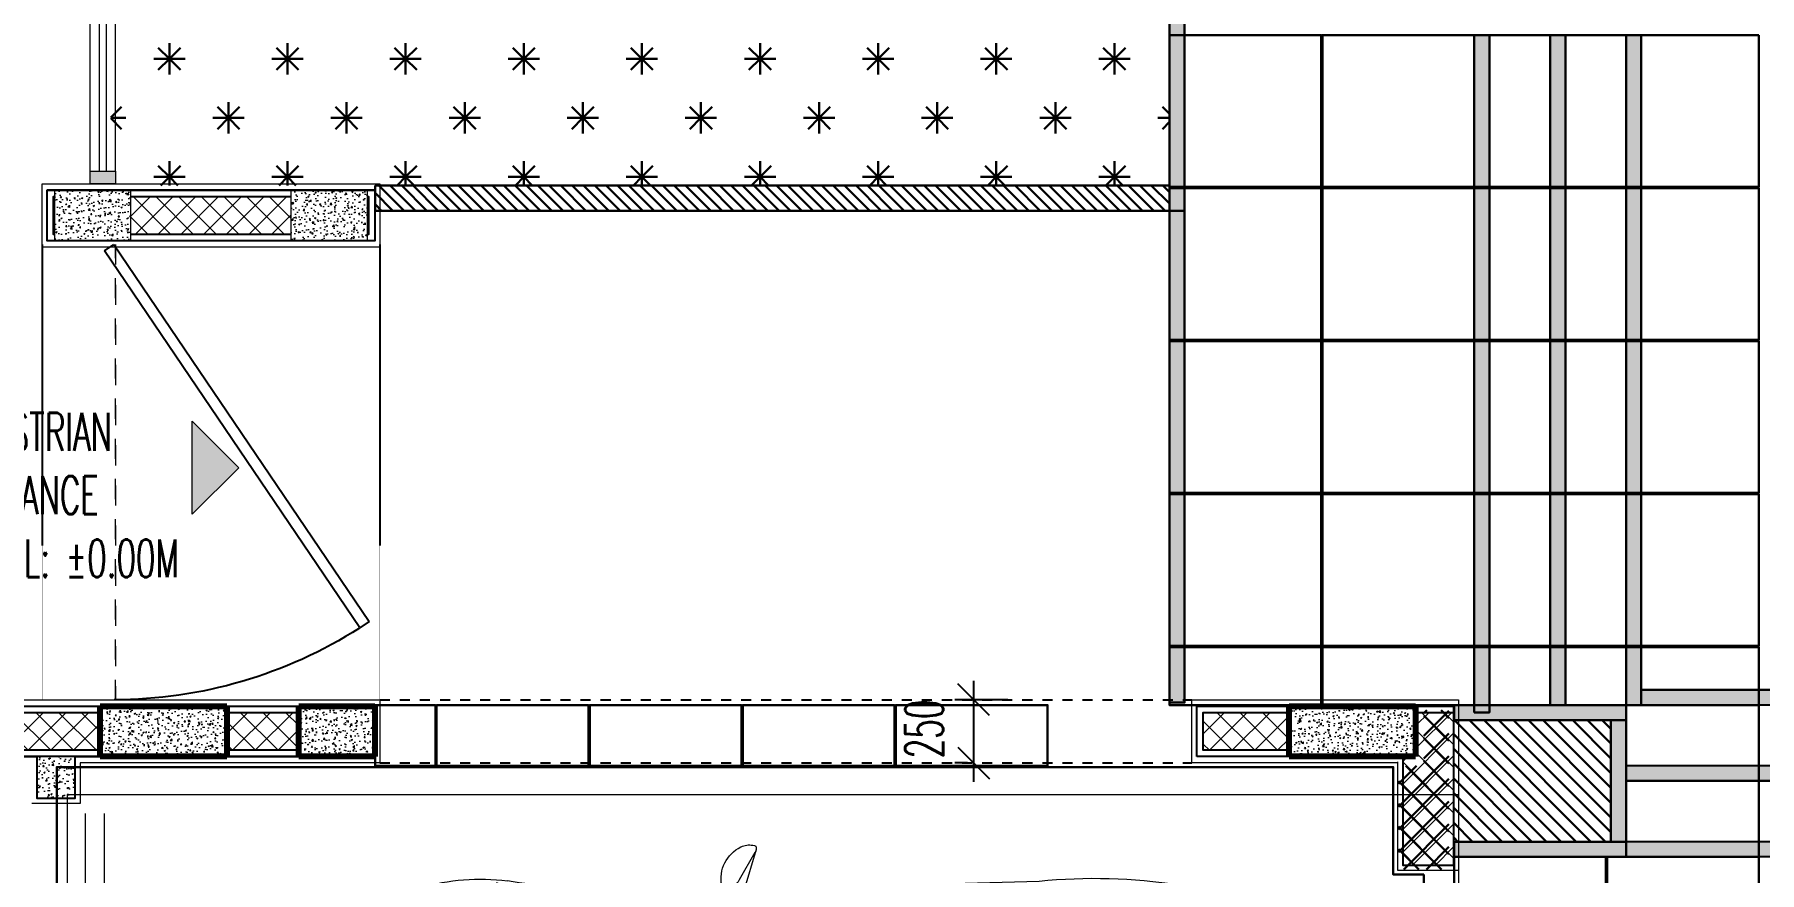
# Model space of a CAD drawing. Header units: millimetres. Extents: x -18512 to 101824, y -95768 to 52898.
# Drawn here: x 3451 to 10271, y -85139 to -81825 of the extents above; entities that cross this region are included whole.
import ezdxf

# ---------------------------------------------------------------- set-up
doc = ezdxf.new("R2010")
doc.units = ezdxf.units.MM
doc.header["$LTSCALE"] = 25
doc.header["$PDMODE"] = 3
for name, pattern in [('00_-_MAIN_VILLA_XREF$0$HID', [0.375, 0.25, -0.125]), ('Dash', [6.35, 3.175, -3.175]), ('Dash 3mm', [6, 3, -3]), ('HIDDEN', [0.375, 0.25, -0.125]), ('HIDDEN2', [4.7625, 3.175, -1.5875])]:
    doc.linetypes.add(name, pattern=pattern)
doc.layers.get('0').update_dxf_attribs({"color": 254, "lineweight": 0})
doc.layers.get('Defpoints').update_dxf_attribs({"lineweight": 0})
for name, color, linetype, lineweight in [('-dotted line', 1, 'HIDDEN2', 0), ('_FW_WALL_EXISTING', 150, 'Continuous', 25), ('A-AREA-IDEN', 2, 'Continuous', 9), ('A-DETL', 7, 'Continuous', 5), ('A-DETL-GENF', 3, 'Continuous', 9), ('A-DOOR', 31, 'Continuous', 18), ('A-GLAZ-CWMG', 51, 'Continuous', 9), ('A-TILES', 43, 'Continuous', 30), ('CAR', 8, 'Continuous', 0), ('hatch', 252, 'Continuous', 0), ('opsi level 4', 40, 'Continuous', 0), ('S-COLS', 6, 'Continuous', 9)]:
    doc.layers.add(name, color=color, linetype=linetype, lineweight=lineweight)
for name, color, linetype in [('A-DOOR-OPNG', 31, 'Continuous'), ('A-GLAZ-HDLN', 1, 'Dash'), ('A-WALL', 50, 'Continuous'), ('A-WALL-FNSH', 113, 'Continuous'), ('SECTION', 6, 'Continuous')]:
    doc.layers.add(name, color=color, linetype=linetype)
doc.styles.add('BA', font='romans.shx', dxfattribs={"width": 0.6})
doc.dimstyles.new('BA', dxfattribs={"dimscale": 0, "dimtxt": 3, "dimasz": 2.5, "dimexe": 1.5, "dimexo": 0.5, "dimgap": 0.75, "dimtad": 1, "dimdec": 0, "dimzin": 0, "dimdsep": 46, "dimtxsty": 'BA', "dimblk": 'OBLIQUE', "dimcen": 0, "dimdle": 1.5, "dimclrd": 211, "dimclre": 211, "dimclrt": 126, "dimadec": 0, "dimazin": 0, "dimtfac": 1, "dimtdec": 0, "dimtix": 1, "dimtofl": 0, "dimtmove": 1, "dimatfit": 3, "dimfxl": 1, "dimtolj": 1, "dimtzin": 0, "dimlwd": -1, "dimlwe": -1, "dimarcsym": 0})
pattern_1 = [(50, (417.92, -18246.283), (54.6554, -4.781726), [5.715, -62.865]), (355, (417.92, -18246.283), (-10.573026, 57.317054), [4.572, -50.292175]), (100.451445, (422.474, -18246.68), (44.082374, 52.535326), [4.857003, -53.427073]), (46.1842, (417.92, -18231.043), (81.32371, -12.6127), [8.5725, -94.2975]), (96.63556, (424.7, -18232.094), (71.22124, 74.22784), [7.28551, -80.14068]), (351.18415, (417.92, -18231.04), (71.22124, 74.22784), [6.85799, -75.43792]), (21, (425.54, -18234.853), (45.484317, -30.67956), [5.715, -62.865]), (326, (425.54, -18234.853), (18.54061, 55.25639), [4.572, -50.292]), (71.451445, (429.33, -18237.41), (64.024926, 24.57683), [4.857003, -53.42698]), (37.5, (417.92, -18246.283), (0.926581, 25.3665117), [0, -49.6824, 0, -51.054, 0, -50.4825]), (7.5, (417.92, -18246.283), (20.045899, 30.054172), [0, -29.1084, 0, -48.5394, 0, -19.2405]), (327.5, (400.927, -18246.283), (40.6771786, -1.718623), [0, -19.05, 0, -59.436, 0, -78.867]), (317.5, (393.307, -18246.283), (44.438754, 7.627947), [0, -24.765, 0, -39.4716, 0, -56.007])]
pattern_2 = [(315, (417.92, -18246.283), (44.90128, 44.90128), []), (45, (417.92, -18246.283), (-44.90128, 44.90128), [])]

# ---------------------------------------------------------------- blocks, each defined once
blk = doc.blocks.new('landscap')
at = {"layer": 'A-TILES', "ltscale": 25}
h = blk.add_hatch(dxfattribs=at)
h.set_pattern_fill('GRASS', color=9, scale=13, angle=-90, style=0)
h.set_pattern_definition([(360, (41528.36, 131670.86), (233.48666, 233.48666), [61.9125, -405.0608]), (315, (41528.36, 131670.86), (233.48666, 233.48666), [61.9125, -268.2875]), (45, (41528.36, 131670.86), (-233.48666, 233.48666), [61.9125, -268.2875])])
h.paths.add_polyline_path([(-34695.4, -65854.3), (-35167.2, -65854.3), (-35167.1, -63465.6), (-27418.9, -63465.6), (-27419, -67651.2), (-34883.3, -67651.2), (-34883.2, -66854.3), (-34695.4, -66854.3)])
h = blk.add_hatch(dxfattribs=at)
h.set_pattern_fill('GRASS', color=9, scale=13, style=0)
h.set_pattern_definition([(90, (41528.36, 131670.86), (-233.48666, 233.48666), [61.9125, -405.0608]), (45, (41528.36, 131670.86), (-233.48666, 233.48666), [61.9125, -268.2875]), (135, (41528.36, 131670.86), (-233.48666, -233.48666), [61.9125, -268.2875])])
h.paths.add_polyline_path([(-34695.4, -65854.3), (-35167.2, -65854.3), (-35167.1, -63465.6), (-27418.9, -63465.6), (-27419, -67651.2), (-34883.3, -67651.2), (-34883.2, -66854.3), (-34695.4, -66854.3)])
h = blk.add_hatch(dxfattribs=at)
h.set_pattern_fill('GRASS', color=9, scale=13, angle=90, style=0)
h.set_pattern_definition([(180, (41528.36, 131670.86), (-233.48666, -233.48666), [61.9125, -405.0608]), (135, (41528.36, 131670.86), (-233.48666, -233.48666), [61.9125, -268.2875]), (225, (41528.36, 131670.86), (233.48666, -233.48666), [61.9125, -268.2875])])
h.paths.add_polyline_path([(-34695.4, -65854.3), (-35167.2, -65854.3), (-35167.1, -63465.6), (-27418.9, -63465.6), (-27419, -67651.2), (-34883.3, -67651.2), (-34883.2, -66854.3), (-34695.4, -66854.3)])
h = blk.add_hatch(dxfattribs=at)
h.set_pattern_fill('GRASS', color=9, scale=13, angle=180, style=0)
h.set_pattern_definition([(270, (41528.36, 131670.86), (233.48666, -233.48666), [61.9125, -405.0608]), (225, (41528.36, 131670.86), (233.48666, -233.48666), [61.9125, -268.2875]), (315, (41528.36, 131670.86), (233.48666, 233.48666), [61.9125, -268.2875])])
h.paths.add_polyline_path([(-34695.4, -65854.3), (-35167.2, -65854.3), (-35167.1, -63465.6), (-27418.9, -63465.6), (-27419, -67651.2), (-34883.3, -67651.2), (-34883.2, -66854.3), (-34695.4, -66854.3)])
h = blk.add_hatch(dxfattribs=at)
h.set_pattern_fill('ANSI31', color=9, scale=10, angle=-90, style=0)
h.set_pattern_definition([(315, (40912.072, 132470.864), (22.4506403, 22.4506403), [])])
h.paths.add_polyline_path([(-27419, -64511.2), (-27419, -67651.2), (-27319, -67651.2), (-27319, -64511.2)])
for points in [[(-34883.2, -67651.2), (-34883.2, -67711.2), (-27318.2, -67711.2), (-27318.2, -67651.2)], [(-27318.2, -67651.2), (-27318.2, -67711.2), (-25374, -67711.2), (-25374, -67651.2)], [(-25304, -68776.2), (-25364, -68776.2), (-25364, -69456.2), (-25304, -69456.2)], [(-24764, -68776.4), (-24824, -68776.4), (-24824, -69456.2), (-24764, -69456.2)], [(-28013.2, -68856.2), (-28013.2, -68916.2), (-25335.2, -68916.2), (-25335.2, -68856.2)], [(-28013.2, -69156.2), (-28013.2, -69216.2), (-25364, -69216.2), (-25364, -69156.2)], [(-25304, -69396.2), (-25304, -69456.2), (-24824, -69456.2), (-24824, -69396.2)], [(-28013.2, -69456.2), (-28013.2, -69516.2), (-25364, -69516.2), (-25364, -69456.2)], [(-25064, -69456.2), (-25124, -69456.2), (-25124.7, -71126.2), (-25064.7, -71126.2)], [(-24764, -69456.2), (-24824, -69456.2), (-24824.7, -71126.2), (-24764.7, -71126.2)], [(-25364, -69516.2), (-25424, -69516.2), (-25424.7, -71126.2), (-25364.7, -71126.2)]]:
    blk.add_hatch(color=9, dxfattribs=at).paths.add_polyline_path(points)
h = blk.add_hatch(dxfattribs=at)
h.set_pattern_fill('ANSI37', color=9, scale=20, angle=-90)
h.set_pattern_definition([(315, (-313895.79, 588472.825), (44.9012806, 44.9012806), []), (45, (-313895.79, 588472.825), (-44.9012806, 44.9012806), [])])
h.paths.add_polyline_path([(-24714, -68756.2), (-24714, -68556.2), (-25124, -68556.2), (-25124, -68656.4), (-25344, -68656.4), (-25344, -68756.2)])
h = blk.add_hatch(dxfattribs=at)
h.set_pattern_fill('ANSI31', color=9, scale=13, angle=-90, style=0)
h.set_pattern_definition([(315, (-313895.787, 588472.825), (29.1858324, 29.1858324), [])])
h.paths.add_polyline_path([(-25304, -68776.1), (-25304, -69396.2), (-24824, -69396.2), (-24824, -68776.1)])
at = {"layer": 'A-TILES', "color": 9, "ltscale": 25}
for points in [[(-24694, -68656.2), (-19794, -68656.2), (-19794, -63252.2), (-25119, -63252.2), (-25119, -68536.2), (-24694, -68536.2)], [(-27419, -64511.2), (-27419, -67651.2), (-27319, -67651.2), (-27319, -64511.2)], [(-27318.2, -67651.2), (-27318.2, -67711.2), (-34883.2, -67711.2), (-34883.2, -67651.2)], [(-27408.2, -68251.2), (-27408.2, -67651.2), (-26808.2, -67651.2), (-26808.2, -68251.2)], [(-25374, -67651.2), (-25374, -67711.2), (-27318.2, -67711.2), (-27318.2, -67651.2)], [(-26803.2, -68251.2), (-26803.2, -67651.2), (-26203.2, -67651.2), (-26203.2, -68251.2)], [(-26198.2, -68251.2), (-26198.2, -67651.2), (-25598.2, -67651.2), (-25598.2, -68251.2)], [(-25593.2, -68251.2), (-25593.2, -67651.2), (-25364, -67651.2), (-25364, -68251.2)], [(-25304, -69456.2), (-25364, -69456.2), (-25364, -68776.2), (-25304, -68776.2)], [(-24764, -69456.2), (-24824, -69456.2), (-24824, -68776.4), (-24764, -68776.4)], [(-25335.2, -68856.2), (-25335.2, -68916.2), (-28013.2, -68916.2), (-28013.2, -68856.2)], [(-28013.2, -69156.2), (-28013.2, -68856.2), (-27413.2, -68856.2), (-27413.2, -69156.2)], [(-27408.2, -69156.2), (-27408.2, -68856.2), (-26808.2, -68856.2), (-26808.2, -69156.2)], [(-26803.2, -69156.2), (-26803.2, -68856.2), (-26203.2, -68856.2), (-26203.2, -69156.2)], [(-26198.2, -69156.2), (-26198.2, -68856.2), (-25598.2, -68856.2), (-25598.2, -69156.2)], [(-25593.2, -69156.2), (-25593.2, -68856.2), (-25364, -68856.2), (-25364, -69156.2)], [(-25364, -69156.2), (-25364, -69216.2), (-28013.2, -69216.2), (-28013.2, -69156.2)], [(-28013.2, -69456.2), (-28013.2, -69156.2), (-27413.2, -69156.2), (-27413.2, -69456.2)], [(-27408.2, -69456.2), (-27408.2, -69156.2), (-26808.2, -69156.2), (-26808.2, -69456.2)], [(-26803.2, -69456.2), (-26803.2, -69156.2), (-26203.2, -69156.2), (-26203.2, -69456.2)], [(-26198.2, -69456.2), (-26198.2, -69156.2), (-25598.2, -69156.2), (-25598.2, -69456.2)], [(-25593.2, -69456.2), (-25593.2, -69156.2), (-25364, -69156.2), (-25364, -69456.2)], [(-24824, -69396.2), (-24824, -69456.2), (-25304, -69456.2), (-25304, -69396.2)], [(-25364, -69456.2), (-25364, -69516.2), (-28013.2, -69516.2), (-28013.2, -69456.2)], [(-28013.2, -69981.4), (-28013.2, -69456.2), (-27413.2, -69456.2), (-27413.2, -69981.4)], [(-27408.2, -69981.4), (-27408.2, -69456.2), (-26808.2, -69456.2), (-26808.2, -69981.4)], [(-26803.2, -69981.4), (-26803.2, -69456.2), (-26203.2, -69456.2), (-26203.2, -69981.4)], [(-26198.2, -69981.4), (-26198.2, -69456.2), (-25598.2, -69456.2), (-25598.2, -69981.4)], [(-25593.2, -69981.4), (-25593.2, -69456.2), (-25364.1, -69456.2), (-25364.1, -69981.4)], [(-25364.1, -69981.3), (-25364.1, -69456.2), (-25064.1, -69456.2), (-25064.1, -69981.3)], [(-25064.7, -71126.2), (-25124.7, -71126.2), (-25124, -69456.2), (-25064, -69456.2)], [(-25064.3, -69981.3), (-25064.3, -69456.2), (-24764.3, -69456.2), (-24764.3, -69981.3)], [(-24764.7, -71126.2), (-24824.7, -71126.2), (-24824, -69456.2), (-24764, -69456.2)], [(-25364.7, -71126.2), (-25424.7, -71126.2), (-25424, -69516.2), (-25364, -69516.2)]]:
    blk.add_lwpolyline(points, close=True, dxfattribs=at)
for points in [[(-25124, -64749.2), (-25364, -64749.2), (-25364, -64511.4), (-25124, -64511.4), (-25124, -64749.2), (-25364, -64749.2), (-25364, -64749.2)], [(-25124, -65354.2), (-25364, -65354.2), (-25364, -64754.2), (-25124, -64754.2), (-25124, -65354.2), (-25364, -65354.2), (-25364, -65354.2)], [(-25124, -65959.2), (-25364, -65959.2), (-25364, -65359.2), (-25124, -65359.2), (-25124, -65959.2), (-25364, -65959.2), (-25364, -65959.2)], [(-25124, -66564.2), (-25364, -66564.2), (-25364, -65964.2), (-25124, -65964.2), (-25124, -66564.2), (-25364, -66564.2), (-25364, -66564.2)], [(-25124, -67169.2), (-25364, -67169.2), (-25364, -66569.2), (-25124, -66569.2), (-25124, -67169.2), (-25364, -67169.2), (-25364, -67169.2)], [(-27414, -67651.2), (-27413.2, -67651.2), (-27413.2, -68251.2), (-28013.2, -68251.2), (-28013.2, -67651.2), (-27514, -67651.2)], [(-26204.2, -68856.2), (-26803.2, -68856.2), (-26803.2, -68256.2), (-26203.2, -68256.2), (-26203.2, -68856.2), (-26803.2, -68856.2), (-26803.2, -68856.2)], [(-25599.2, -68856.2), (-26198.2, -68856.2), (-26198.2, -68256.2), (-25598.2, -68256.2), (-25598.2, -68856.2), (-26198.2, -68856.2), (-26198.2, -68856.2)], [(-25364, -68856.2), (-25593.2, -68856.2), (-25593.2, -68256.2), (-25364, -68256.2), (-25364, -68856.2), (-25593.2, -68856.2), (-25593.2, -68856.2)], [(-27408.2, -68856.2), (-26808.2, -68856.2)], [(-26803.2, -68856.2), (-26203.2, -68856.2)], [(-26808.2, -69456.2), (-27408.2, -69456.2)], [(-26203.2, -69456.2), (-26803.2, -69456.2)]]:
    blk.add_lwpolyline(points, dxfattribs=at)
for points in [[(-27414.2, -68856.2), (-28013.2, -68856.2), (-28013.2, -68256.2), (-27413.2, -68256.2), (-27413.2, -68855.2, -0.414214)], [(-26809.2, -68856.2), (-27408.2, -68856.2), (-27408.2, -68256.2), (-26808.2, -68256.2), (-26808.2, -68855.2, -0.414214)]]:
    blk.add_lwpolyline(points, format="xyb", close=True, dxfattribs=at)
at = {"layer": 'A-TILES', "color": 9, "ltscale": 25, "elevation": 0}
for points in [[(-24764, -69376.2), (-24764, -68776.2), (-24370.2, -68776.2), (-24370.2, -69376.2)], [(-24764.1, -69981.3), (-24764.1, -69381.3), (-24370.2, -69381.2), (-24370.2, -69981.2)]]:
    blk.add_lwpolyline(points, close=True, dxfattribs=at)
blk = doc.blocks.new('A$C0FF57B1C')
at = {"layer": 'opsi level 4'}
for p, q in [((2122.1, 2153.4), (2061.1, 2045.3)), ((2127.9, 2165.7), (2078.3, 2001.6)), ((800.7, 2014), (300.4, 1869.4)), ((1991.6, 2019.6), (1517.4, 2014)), ((1980.3, 1985.8), (1705.1, 1982.1)), ((1871.9, 1932.1), (1827.3, 1996.6)), ((2816.4, 1996.9), (2037.3, 1986.5)), ((2856.1, 2029.8), (2084.1, 2020.7)), ((2856.1, 2029.8), (3246.1, 2040.3)), ((3047.3, 1909), (3081.5, 2000.3)), ((3561.5, 1970.8), (3467.2, 1981.2)), ((1871.9, 1932.1), (1628.4, 1932)), ((1712.6, 1865.8), (1628.4, 1932)), ((1871.9, 1932.1), (1957.4, 1931.3)), ((2026.8, 1930.7), (2733.6, 1923.9)), ((3524.9, 1876), (3525.7, 1933.1)), ((3551, 1960.9), (3584.3, 1956.9)), ((3597.2, 1938), (3598.3, 1920)), ((262.4, 1818.5), (404.8, 1861.4)), ((480.7, 1842.2), (405.9, 1668.9)), ((505, 1896.3), (480.7, 1842.2)), ((494.7, 1908), (480.9, 1903.8)), ((1953.7, 1850.3), (2282.8, 1738.4)), ((2317.4, 1785.2), (2082.6, 1864.6)), ((2317.4, 1785.2), (2103.2, 1857.6)), ((3571.9, 1867.7), (3440.4, 1891)), ((3309.5, 1710.7), (3289.9, 1777.8)), ((4351.3, 1836.5), (4386.8, 1836.5)), ((4403.9, 1819.4), (4403.9, 1715.1)), ((371.2, 1677.1), (371.2, 1751.4)), ((388.4, 1768.5), (401.8, 1768.5)), ((401.8, 1768.5), (401.8, 1767.6)), ((3701.3, 1748.7), (3686.6, 1744.4)), ((353.7, 1679.8), (353.7, 1601.7)), ((371.2, 1688.4), (362.3, 1688.4)), ((3653.3, 1642.3), (3653.3, 1090)), ((4113.1, 1640.1), (4380.1, 1572.6)), ((992.2, 1578.7), (406.8, 1539.9)), ((3581.3, 1610.9), (3581.3, 1090)), ((302, 1563.6), (108.7, 1516.7)), ((3201.6, 1090), (3215.5, 1543.9)), ((3243.9, 1354.6), (3581.3, 1354.6)), ((3243.9, 1318.6), (3243.9, 1354.6)), ((3243.9, 1318.6), (3581.3, 1318.6)), ((3300.2, 1354.6), (3299.6, 1318.6)), ((4016.5, 1236.6), (3980.5, 1234.8)), ((3892, 1190.3), (3892, 1090)), ((3915.4, 1190.3), (3915.4, 1090)), ((69.4, 1090), (69.4, 1110.3)), ((69.4, 1110.3), (116.2, 1110.3)), ((116.2, 1110.3), (116.2, 1090)), ((69.4, 1090), (69.4, 1069.7)), ((69.4, 1069.7), (116.2, 1069.7)), ((116.2, 1069.7), (116.2, 1090)), ((3201.6, 1090), (3215.5, 636.1)), ((3581.3, 569.1), (3581.3, 1090)), ((3653.3, 537.6), (3653.3, 1090)), ((3892, 989.7), (3892, 1090)), ((3915.4, 989.7), (3915.4, 1090)), ((4016.5, 943.4), (3980.5, 945.1)), ((3243.9, 861.4), (3581.3, 861.4)), ((3243.9, 861.4), (3243.9, 825.4)), ((3243.9, 825.4), (3581.3, 825.4)), ((3300.2, 825.4), (3299.6, 861.4)), ((302, 616.4), (108.7, 663.3)), ((992.2, 601.3), (406.8, 640.1)), ((353.7, 500.1), (353.7, 578.3)), ((4113.1, 539.9), (4380.1, 607.4)), ((371.2, 491.6), (362.3, 491.6)), ((371.2, 502.9), (371.2, 428.6)), ((480.7, 337.7), (405.9, 511.1)), ((388.4, 411.5), (401.8, 411.5)), ((401.8, 411.5), (401.8, 412.4)), ((1953.7, 329.7), (2282.8, 441.6)), ((3309.5, 469.3), (3289.9, 402.2)), ((3701.3, 431.3), (3686.6, 435.6)), ((4403.9, 360.6), (4403.9, 464.9)), ((262.4, 361.5), (404.8, 318.5)), ((2317.4, 394.8), (2082.6, 315.4)), ((2317.4, 394.8), (2103.2, 322.4)), ((4351.3, 343.5), (4386.8, 343.5)), ((800.7, 166), (300.4, 310.6)), ((505, 283.7), (480.7, 337.7)), ((494.7, 272), (480.9, 276.2)), ((1712.6, 314.2), (1628.4, 248)), ((3571.9, 312.3), (3440.4, 289)), ((3524.9, 304), (3525.7, 246.9)), ((1871.9, 247.9), (1628.4, 248)), ((1871.9, 247.9), (1827.3, 183.4)), ((1871.9, 247.9), (1957.4, 248.7)), ((2026.8, 249.3), (2733.6, 256.1)), ((3047.3, 271), (3081.5, 179.7)), ((3561.5, 209.2), (3467.2, 198.8)), ((3551, 219.1), (3584.3, 223.1)), ((3597.2, 241.9), (3598.3, 259.9)), ((1991.6, 160.4), (1517.4, 166)), ((1980.3, 194.2), (1705.1, 197.9)), ((2816.4, 183.1), (2037.3, 193.5)), ((2127.9, 14.3), (2078.3, 178.4)), ((2856.1, 150.2), (2084.1, 159.3)), ((2856.1, 150.2), (3246.1, 139.7)), ((2122.1, 26.6), (2061.1, 134.6))]:
    blk.add_line(p, q, dxfattribs=at)
for centre, radius, start, end in [((2101, 2106.7), 76.8, 70.73576, 107.21943), ((2127.6, 2050.4), 138.7, 110.8431, 186.70458), ((2103.4, 2169.7), 24.8, 318.7555, 22.30877), ((1037.1, 1215.6), 832.7, 82.60376, 106.49262), ((3464.8, -97.4), 2148.9, 66.24906, 95.84157), ((-419.4, 6174.5), 4363.8, 282.75571, 288.05116), ((1388.1, 2747.2), 769, 248.06351, 275.21461), ((1474.6, 3990.4), 1976.8, 260.38058, 271.24139), ((1888.4, 2032.6), 70.9, 192.22139, 210.53295), ((2089.9, 1908.7), 134.4, 142.06702, 178.04586), ((1932.8, 2020.3), 58.8, 330.40689, 13.64441), ((2083.7, 1948.8), 59.8, 148.38632, 197.68886), ((2049.5, 1966.2), 21.7, 84.26984, 140.20395), ((2019.2, 2067.3), 47.3, 287.84464, 332.4336), ((2064.6, 2016.9), 20.5, 136.48909, 311.84583), ((2056, 2012.2), 24.7, 259.96231, 334.60894), ((3022.6, 2021.6), 62.6, 340.12411, 13.28554), ((3337.3, -3028.2), 5044, 85.62166, 92.33351), ((3414.2, -459.6), 2479.9, 67.79532, 82.86103), ((252.3, -3492.4), 5661.2, 70.91623, 73.37564), ((1966.3, 2023.9), 111.1, 264.47146, 302.9815), ((2677.7, -2552.8), 4477, 83.69293, 89.2839), ((2702.4, 1664.7), 413.2, 5.27311, 36.41627), ((3553.9, 1932.8), 28.2, 95.86962, 179.44699), ((3564.3, 1938), 32.9, 0.04587, 94.96744), ((3581.2, 1919), 17.1, 302.44653, 3.6544), ((431.3, 1448.7), 440.6, 107.27451, 128.08073), ((1218.7, 1440.9), 879.8, 149.41743, 170.24609), ((490.8, 1871), 34.3, 106.78885, 149.41743), ((497.2, 1899.8), 8.57, 335.7866, 106.78885), ((1932.1, 1494.5), 431.3, 120.59262, 166.45658), ((1795.8, 1277.1), 594.6, 74.59806, 98.04985), ((2088.1, 1880.9), 17.1, 91.39206, 251.31145), ((2275.9, -5849.1), 7749.4, 85.92329, 91.39206), ((2379, -2505.3), 4408.8, 80.95138, 84.1701), ((2766, 1649.3), 390, 8.02561, 41.56842), ((2379, -2505.3), 4408.8, 74.03679, 80.5312), ((3046.6, -76.4), 1977.4, 71.76247, 86.43688), ((3612, 1870.5), 40.2, 122.44653, 184.12851), ((3386.6, 374.6), 1503, 65.26705, 81.18665), ((4323.4, 1853.8), 17.1, 27.23942, 66.24906), ((3070.7, 1208.9), 1426, 3.42593, 27.23942), ((254.6, 1678.7), 150.6, 129.12617, 162.18135), ((302.4, 1683.5), 140.8, 106.5228, 157.89794), ((2838.1, 3335.1), 1635, 251.43108, 272.13669), ((3303.3, 1787.3), 16.5, 65.09614, 215.25893), ((3634, 1711.7), 95.3, 35.27676, 70.69915), ((4386.8, 1819.4), 17.1, 0, 90), ((1665.7, 1125.4), 1666.1, 158.91512, 181.21731), ((1906, 1107.1), 1870.5, 161.13242, 180.50007), ((965.5, 1388.9), 866.3, 156.34327, 171.51847), ((388.4, 1751.4), 17.1, 90, 180), ((1195.7, -421.3), 2160.4, 87.98042, 112.14985), ((1271.5, 1729.2), 8.57, 74.40083, 87.98042), ((1265.9, 1709), 29.6, 301.08291, 74.40083), ((2272, 1672.4), 66.9, 350.15336, 80.71317), ((2964.9, 7732), 6031.1, 269.37408, 276.846), ((3681.8, 1760.9), 17.1, 276.846, 286.2823), ((3699.5, 1761.8), 13.2, 277.70195, 21.98541), ((4533.9, 3050.7), 1409.8, 248.42275, 263.60017), ((253.3, 1715.6), 159.6, 287.77734, 342.99898), ((362.3, 1679.8), 8.57, 90, 180), ((992.2, 2028.7), 450, 270, 309.94463), ((3139.9, 1430.5), 834.5, 163.96566, 169.67397), ((2922.9, 5997.3), 4349.7, 266.51936, 277.44055), ((3464.1, 1531.4), 248.9, 154.77828, 177.13309), ((3290, 1600), 63.3, 100.83864, 143.69877), ((3691.6, 129.9), 1567.9, 74.40413, 97.53083), ((3786.7, 1444.6), 249.8, 17.68723, 86.51316), ((3660.8, 1068.4), 2211.8, 166.21157, 179.44005), ((4360.2, 1136.6), 2088.9, 167.74337, 181.27811), ((3851.8, 1518.3), 106.3, 37.42543, 92.19882), ((3781.7, 1484.5), 156.6, 9.3912, 63.39321), ((3745.8, 1397.1), 266.1, 11.53297, 44.28997), ((3584, 1423.8), 362.7, 348.08137, 13.76783), ((2826.9, 1109.3), 1266.4, 359.12487, 18.94488), ((2715.7, 1193.4), 1737.7, 356.58981, 11.51978), ((3863.2, 1420.4), 146.3, 343.98828, 11.76698), ((3905.3, 1399.7), 100.5, 310.09353, 348.71786), ((3790.2, 1376.5), 151.2, 320.95659, 349.46694), ((4104.6, 1189.9), 189.2, 135.33138, 179.88419), ((511.6, 808.8), 458.9, 94.34674, 123.28934), ((486.9, 1182.4), 84.6, 41.37153, 96.84534), ((524.7, 1215.7), 34.3, 8.34055, 41.37153), ((4051.4, 1209.8), 160.6, 153.55802, 186.97539), ((3981.3, 1217.7), 17.1, 92.8607, 184.41812), ((4017.3, 1219.5), 17.1, 4.37772, 92.8607), ((3390.7, 1131), 1115.6, 357.89384, 8.41007), ((-116.6, 1121.7), 682.4, 357.34074, 8.34055), ((2633.1, 1113.5), 1335.2, 358.98937, 4.41812), ((2633.1, 1113.5), 1405.5, 359.03992, 4.37772), ((1665.7, 1054.6), 1666.1, 178.78269, 201.08488), ((1906, 1072.9), 1870.5, 179.49993, 198.86758), ((-116.6, 1058.3), 682.4, 351.65945, 2.65926), ((-116.6, 1058.3), 682.4, 351.65945, 2.65926), ((3660.8, 1111.6), 2211.8, 180.55995, 193.78843), ((4360.2, 1043.4), 2088.9, 178.72189, 192.25663), ((2633.1, 1066.4), 1335.2, 355.58188, 1.01063), ((2826.9, 1070.7), 1266.4, 341.05512, 0.87513), ((2633.1, 1066.4), 1405.5, 355.62228, 0.96008), ((2715.7, 986.6), 1737.7, 348.48022, 3.41019), ((3390.7, 1049), 1115.6, 351.58993, 2.10616), ((511.6, 1371.1), 458.9, 236.71066, 265.65326), ((511.6, 1371.1), 458.9, 236.71066, 265.65326), ((524.7, 964.3), 34.3, 318.62847, 351.65945), ((524.7, 964.3), 34.3, 318.62847, 351.65945), ((4051.4, 970.2), 160.6, 173.02461, 206.44198), ((4104.6, 990.1), 189.2, 180.11581, 224.66862), ((3981.3, 962.3), 17.1, 175.58188, 267.1393), ((4017.3, 960.5), 17.1, 267.1393, 355.62228), ((486.9, 997.6), 84.6, 263.15466, 318.62847), ((486.9, 997.6), 84.6, 263.15466, 318.62847), ((3790.2, 803.5), 151.2, 10.53306, 39.04341), ((3584, 756.2), 362.7, 346.23217, 11.91863), ((3905.3, 780.3), 100.5, 11.28214, 49.90647), ((3070.7, 971.1), 1426, 332.76058, 356.57407), ((3863.2, 759.6), 146.3, 348.23302, 16.01172), ((3745.8, 782.9), 266.1, 315.71003, 348.46703), ((965.5, 791.1), 866.3, 188.48153, 203.65673), ((253.3, 464.4), 159.6, 17.00102, 72.22266), ((3464.1, 648.6), 248.9, 182.86691, 205.22172), ((3786.7, 735.4), 249.8, 273.48684, 342.31277), ((3781.7, 695.5), 156.6, 296.60679, 350.6088), ((1218.7, 739.1), 879.8, 189.75391, 210.58257), ((1195.7, 2601.2), 2160.4, 247.85015, 272.01958), ((992.2, 151.3), 450, 50.05537, 90), ((1932.1, 685.5), 431.3, 193.54342, 239.40738), ((3139.9, 749.5), 834.5, 190.32603, 196.03434), ((3851.8, 661.7), 106.3, 267.80118, 322.57457), ((362.3, 500.1), 8.57, 180, 270), ((2272, 507.6), 66.9, 279.28683, 9.84664), ((2838.1, -1155.1), 1635, 87.86331, 108.56892), ((2922.9, -3817.3), 4349.7, 82.55945, 93.48064), ((2964.9, -5552), 6031.1, 83.154, 90.62592), ((3290, 580), 63.3, 216.30123, 259.16136), ((3691.6, 2050.1), 1567.9, 262.46917, 285.59587), ((4533.9, -870.7), 1409.8, 96.39983, 111.57725), ((254.6, 501.3), 150.6, 197.81865, 230.87383), ((302.4, 496.5), 140.8, 202.10206, 253.4772), ((388.4, 428.6), 17.1, 180, 270), ((2702.4, 515.3), 413.2, 323.58373, 354.72689), ((2766, 530.7), 390, 318.43158, 351.97439), ((2379, 4685.3), 4408.8, 279.4688, 285.96321), ((3386.6, 1805.4), 1503, 278.81335, 294.73295), ((3634, 468.3), 95.3, 289.30085, 324.72324), ((3681.8, 419.1), 17.1, 73.7177, 83.154), ((3699.5, 418.2), 13.2, 338.01459, 82.29805), ((431.3, 731.3), 440.6, 231.91927, 252.72549), ((3046.6, 2256.4), 1977.4, 273.56312, 288.23753), ((3303.3, 392.7), 16.5, 144.74107, 294.90386), ((3414.2, 2639.6), 2479.9, 277.13897, 292.20468), ((4386.8, 360.6), 17.1, 270, 0), ((490.8, 309), 34.3, 210.58257, 253.21115), ((497.2, 280.2), 8.57, 253.21115, 24.2134), ((1795.8, 902.9), 594.6, 261.95015, 285.40194), ((252.3, 5672.4), 5661.2, 286.62436, 289.08377), ((2088.1, 299.1), 17.1, 108.68855, 268.60794), ((2275.9, 8029.1), 7749.4, 268.60794, 274.07671), ((2677.7, 4732.8), 4477, 270.7161, 276.30707), ((2379, 4685.3), 4408.8, 275.8299, 279.04862), ((3464.8, 2277.4), 2148.9, 264.15843, 293.75094), ((3612, 309.4), 40.2, 175.87149, 237.55347), ((3581.2, 261), 17.1, 356.3456, 57.55347), ((4323.4, 326.2), 17.1, 293.75094, 332.76058), ((-419.4, -3994.5), 4363.8, 71.94884, 77.24429), ((1966.3, 156.1), 111.1, 57.0185, 95.52854), ((2089.9, 271.3), 134.4, 181.95414, 217.93298), ((2083.7, 231.2), 59.8, 162.31114, 211.61368), ((3553.9, 247.2), 28.2, 180.55301, 264.13038), ((3564.3, 242), 32.9, 265.03256, 359.95413), ((1037.1, 964.4), 832.7, 253.50738, 277.39624), ((1388.1, -567.2), 769, 84.78539, 111.93649), ((1474.6, -1810.4), 1976.8, 88.75861, 99.61942), ((1888.4, 147.4), 70.9, 149.46705, 167.77861), ((1932.8, 159.7), 58.8, 346.35559, 29.59311), ((2127.6, 129.6), 138.7, 173.29542, 249.1569), ((2049.5, 213.7), 21.7, 219.79605, 275.73016), ((2019.2, 112.7), 47.3, 27.5664, 72.15536), ((2064.6, 163.1), 20.5, 48.15417, 223.51091), ((2056, 167.8), 24.7, 25.39106, 100.03769), ((3022.6, 158.4), 62.6, 346.71446, 19.87589), ((3337.3, 5208.2), 5044, 267.66649, 274.37834), ((2101, 73.3), 76.8, 252.78057, 289.26424), ((2103.4, 10.3), 24.8, 337.69123, 41.2445)]:
    blk.add_arc(centre, radius, start, end, dxfattribs=at)
blk = doc.blocks.new('car')
at = {"layer": '-dotted line', "linetype": 'Dash 3mm'}
blk.add_lwpolyline([(-5, 0), (-5, 1.8), (-0.1, 1.8), (-0.1, 0), (-5, 0)], close=True, dxfattribs=at)
blk.add_lwpolyline([(-0.1, 0), (-5, 0.9), (-0.1, 1.8)], dxfattribs=at)
at = {"layer": 'Defpoints', "color": 252, "linetype": 'HIDDEN'}
blk.add_lwpolyline([(-5.3, -0.4), (-5.3, 2.2), (0.2, 2.2), (0.2, -0.4), (-5.3, -0.4)], close=True, dxfattribs=at)
blk = doc.blocks.new('_Oblique')
at = {"color": 0, "linetype": 'ByBlock', "lineweight": -2}
blk.add_line((-0.5, -0.5), (0.5, 0.5), dxfattribs=at)
blk = doc.blocks.new('*D346')
at = {"layer": 'Defpoints', "color": 0, "transparency": 16777216}
for p in [(7164.1, -84455.4), (7323.6, -84455.4), (7164.1, -84705.4)]:
    blk.add_point(p, dxfattribs=at)
at = {"layer": 'SECTION', "color": 211, "transparency": 16777216}
for p, q in [((7164.1, -84780.4), (7164.1, -84380.4)), ((7298.6, -84455.4), (7089.1, -84455.4)), ((7139.1, -84705.4), (7089.1, -84705.4))]:
    blk.add_line(p, q, dxfattribs=at)
at = {"layer": 'SECTION', "color": 211, "transparency": 16777216, "xscale": 125.0000026096649, "yscale": 125.0000026096649, "zscale": 125.0000026096649}
for p, rotation in [((7164.1, -84455.4), 90), ((7164.1, -84705.4), 270)]:
    blk.add_blockref('_Oblique', p, dxfattribs=dict(at, rotation=rotation))
at = {"layer": 'SECTION', "color": 126, "transparency": 16777216, "insert": (6968.7, -84571), "char_height": 150, "attachment_point": 5, "rotation": 90, "style": 'BA'}
blk.add_mtext('\\A1;250', dxfattribs=at)
blk = doc.blocks.new('I  Naga_Louver Door-GAZ1 - Entrance Door Louver 180X210-9443363-GROUND FLOOR PLAN_')
at = {"layer": 'A-DOOR', "linetype": 'Dash'}
for p, q in [((-1700, -50), (-3500, -50)), ((-3500, -50), (-1700, -50))]:
    blk.add_line(p, q, dxfattribs=at)
at = {"layer": 'A-DOOR-OPNG'}
for p, q in [((-3475, -6.7), (-3500, -43.6)), ((-3500, -43.6), (-2009.5, -1052.8)), ((-1984.5, -1015.9), (-3475, -6.7)), ((-2009.5, -1052.8), (-1984.5, -1015.9))]:
    blk.add_line(p, q, dxfattribs=at)
blk.add_arc((-3500, -45), 1800, 327.41922, 0, dxfattribs=at)
blk = doc.blocks.new('Rectangular Mullion - 50 x 100mm-9278694-GROUND FLOOR PLAN_')
at = {"layer": 'A-GLAZ-CWMG'}
blk.add_hatch(color=256, dxfattribs=at).paths.add_polyline_path([(-50, 50), (0, 50), (0, -50), (-50, -50)], flags=0)
at = {"layer": 'A-GLAZ-CWMG', "color": 254}
for p, q in [((-50, 50), (0, 50)), ((-50, -50), (-50, 50)), ((0, 50), (0, -50)), ((0, -50), (-50, -50))]:
    blk.add_line(p, q, dxfattribs=at)

msp = doc.modelspace()

# ---------------------------------------------------------------- hatches: boundary and pattern name
at = {"layer": 'A-DETL-GENF'}
msp.add_hatch(color=254, dxfattribs=at).paths.add_polyline_path([(4075.3, -83353.9), (4259.2, -83537.8), (4075.3, -83721.6), (4075.3, -83510.5)], flags=0)
at = {"layer": 'hatch'}
h = msp.add_hatch(dxfattribs=at)
h.set_pattern_fill('ANSI37', color=256, scale=20, angle=-90)
h.set_pattern_definition(pattern_2)
h.paths.add_polyline_path([(4771.4, -82615.4), (4766.4, -82615.4), (4766.4, -82465.4), (4771.4, -82465.4)])
h.paths.add_polyline_path([(3531.4, -82615.4), (3526.4, -82615.4), (3526.4, -82465.4), (3531.4, -82465.4)])
h.paths.add_polyline_path([(3831.4, -82465.4), (4466.4, -82465.4), (4466.4, -82615.4), (3831.4, -82615.4)])
h = msp.add_hatch(dxfattribs=at)
h.set_pattern_fill('ANSI37', color=256, scale=20, angle=-90)
h.set_pattern_definition(pattern_2)
h.paths.add_polyline_path([(3256.4, -84505.4), (3711.4, -84505.4), (3711.4, -84655.4), (3256.4, -84655.4)])
h.paths.add_polyline_path([(4211.4, -84505.4), (4496.4, -84505.4), (4496.4, -84655.4), (4211.4, -84655.4)])
h.paths.add_polyline_path([(8071.4, -84505.4), (8411.4, -84505.4), (8411.4, -84655.4), (8071.4, -84655.4)])
h.paths.add_polyline_path([(8911.4, -84505.4), (9061.4, -84505.4), (9061.4, -85110.4), (8861.4, -85110.4), (8861.4, -84680.4), (8911.4, -84680.4)])
at = {"layer": 'S-COLS'}
h = msp.add_hatch(dxfattribs=at)
h.set_pattern_fill('AR-CONC', color=252, scale=0.3, style=0)
h.set_pattern_definition(pattern_1)
h.paths.add_polyline_path([(3831.4, -82440.4), (3831.4, -82640.4), (3531.4, -82640.4), (3531.4, -82440.4), (3655.2, -82440.4)], flags=0)
h = msp.add_hatch(dxfattribs=at)
h.set_pattern_fill('AR-CONC', color=252, scale=0.3, style=0)
h.set_pattern_definition(pattern_1)
h.paths.add_polyline_path([(4766.4, -82440.4), (4766.4, -82640.4), (4466.4, -82640.4), (4466.4, -82440.4), (4590.2, -82440.4)], flags=0)
h = msp.add_hatch(dxfattribs=at)
h.set_pattern_fill('AR-CONC', color=252, scale=0.3, style=0)
h.set_pattern_definition(pattern_1)
h.paths.add_polyline_path([(4211.4, -84480.4), (4211.4, -84680.4), (3711.4, -84680.4), (3711.4, -84480.4)], flags=0)
h = msp.add_hatch(dxfattribs=at)
h.set_pattern_fill('AR-CONC', color=252, scale=0.3, style=0)
h.set_pattern_definition(pattern_1)
h.paths.add_polyline_path([(4796.4, -84480.4), (4796.4, -84680.4), (4496.4, -84680.4), (4496.4, -84480.4)], flags=0)
h = msp.add_hatch(dxfattribs=at)
h.set_pattern_fill('AR-CONC', color=252, scale=0.3, style=0)
h.set_pattern_definition(pattern_1)
h.paths.add_polyline_path([(8911.4, -84480.4), (8911.4, -84680.4), (8411.4, -84680.4), (8411.4, -84480.4)], flags=0)
h = msp.add_hatch(dxfattribs=at)
h.set_pattern_fill('AR-CONC', color=252, scale=0.3, style=0)
h.set_pattern_definition(pattern_1)
h.paths.add_polyline_path([(3611.4, -84680.4), (3611.4, -84845.4), (3461.4, -84845.4), (3461.4, -84680.4)])

# ---------------------------------------------------------------- linework, layer by layer
at = {"layer": 'A-DETL', "lineweight": 18}
for p, q in [((4075.3, -83721.6), (4075.3, -83353.9)), ((4075.3, -83353.9), (4259.2, -83537.8)), ((4259.2, -83537.8), (4075.3, -83721.6))]:
    msp.add_line(p, q, dxfattribs=at)
at = {"layer": 'A-DOOR', "lineweight": 18}
for p, q in [((3652.3, -84905.4), (3652.3, -89830.4)), ((3728.3, -89830.4), (3728.3, -84905.4))]:
    msp.add_line(p, q, dxfattribs=at)
at = {"layer": 'A-GLAZ-CWMG', "color": 254}
for p, q in [((3671.4, -82365.4), (3671.4, -75146.9)), ((3706.4, -75096.9), (3706.4, -82365.4)), ((3736.4, -82365.4), (3736.4, -75096.9)), ((3771.4, -82365.4), (3771.4, -75146.9))]:
    msp.add_line(p, q, dxfattribs=at)
at = {"layer": 'A-GLAZ-HDLN', "ltscale": 15}
for p, q in [((3481.4, -82655.4), (3481.4, -84460.4)), ((4816.4, -82655.4), (4816.4, -84460.4))]:
    msp.add_line(p, q, dxfattribs=at)
at = {"layer": 'A-GLAZ-HDLN', "ltscale": 0.5}
for p, q in [((4816.4, -84455.4), (8026.4, -84455.4)), ((4816.4, -84705.4), (8026.4, -84705.4))]:
    msp.add_line(p, q, dxfattribs=at)
at = {"layer": 'A-WALL'}
for p, q in [((4796.4, -82440.4), (3501.4, -82440.4)), ((3501.4, -82640.4), (3501.4, -82440.4)), ((4796.4, -82440.4), (4796.4, -82640.4)), ((4796.4, -82640.4), (3501.4, -82640.4)), ((3231.4, -84480.4), (4796.4, -84480.4)), ((8046.4, -84680.4), (8046.4, -84480.4)), ((3231.4, -84680.4), (3461.4, -84680.4)), ((3461.4, -84845.4), (3461.4, -84680.4)), ((3611.4, -84680.4), (4796.4, -84680.4)), ((3611.4, -84680.4), (3611.4, -84845.4)), ((3611.4, -84845.4), (3461.4, -84845.4))]:
    msp.add_line(p, q, dxfattribs=at)
for points in [[(4796.4, -82440.4), (4796.4, -82640.4), (3501.4, -82640.4), (3501.4, -82440.4)], [(3231.4, -84680.4), (3231.4, -84480.4), (4796.4, -84480.4), (4796.4, -84680.4)]]:
    msp.add_lwpolyline(points, close=True, dxfattribs=at)
for points in [[(3831.4, -82465.4), (4466.4, -82465.4)], [(4466.4, -82615.4), (3831.4, -82615.4)], [(8046.4, -84480.4), (9061.4, -84480.4), (9061.4, -85110.4), (8861.4, -85110.4), (8861.4, -84680.4), (8046.4, -84680.4)], [(4211.4, -84505.4), (4496.4, -84505.4)], [(8411.4, -84655.4), (8071.4, -84655.4), (8071.4, -84505.4), (8411.4, -84505.4)], [(4496.4, -84655.4), (4211.4, -84655.4)]]:
    msp.add_lwpolyline(points, dxfattribs=at)
at = {"layer": 'A-WALL-FNSH', "color": 7, "lineweight": 13}
for p, q in [((3481.4, -82415.4), (4816.4, -82415.4)), ((3481.4, -82665.4), (3481.4, -82415.4)), ((4816.4, -82415.4), (4816.4, -82665.4)), ((4816.4, -82665.4), (3481.4, -82665.4)), ((3211.4, -84455.4), (4816.4, -84455.4)), ((4816.4, -84460.4), (4816.4, -84705.4)), ((8026.4, -84455.4), (9081.4, -84455.4)), ((8026.4, -84705.4), (8026.4, -84455.4)), ((4816.4, -84705.4), (3631.4, -84705.4)), ((3631.4, -84705.4), (3631.4, -84865.4)), ((8841.4, -84705.4), (8026.4, -84705.4)), ((3631.4, -84865.4), (3441.4, -84865.4))]:
    msp.add_line(p, q, dxfattribs=at)
msp.add_lwpolyline([(9081.4, -84455.4), (9081.4, -85130.4), (8841.4, -85130.4), (8841.4, -84700.4)], dxfattribs=at)
at = {"layer": 'S-COLS'}
for p, q in [((3531.4, -82640.4), (3531.4, -82440.4)), ((3831.4, -82440.4), (3831.4, -82640.4)), ((4466.4, -82640.4), (4466.4, -82440.4)), ((4766.4, -82440.4), (4766.4, -82640.4))]:
    msp.add_line(p, q, dxfattribs=at)
at = {"layer": 'S-COLS', "lineweight": 80}
for p, q in [((3711.4, -84480.4), (4211.4, -84480.4)), ((3711.4, -84680.4), (3711.4, -84480.4)), ((4211.4, -84480.4), (4211.4, -84680.4)), ((4496.4, -84480.4), (4796.4, -84480.4)), ((4496.4, -84680.4), (4496.4, -84480.4)), ((4796.4, -84480.4), (4796.4, -84680.4)), ((8411.4, -84480.4), (8911.4, -84480.4)), ((8411.4, -84680.4), (8411.4, -84480.4)), ((8911.4, -84480.4), (8911.4, -84680.4)), ((4211.4, -84680.4), (3711.4, -84680.4)), ((4796.4, -84680.4), (4496.4, -84680.4)), ((8911.4, -84680.4), (8411.4, -84680.4))]:
    msp.add_line(p, q, dxfattribs=at)
at = {"layer": 'SECTION', "color": 4}
msp.add_line((8911.4, -84505.4), (9061.4, -84505.4), dxfattribs=at)
at = {"layer": 'SECTION', "color": 4, "linetype": 'Continuous', "ltscale": 5, "const_width": 1}
msp.add_lwpolyline([(4816.4, -84455.4), (3481.4, -84455.4), (3481.4, -82415.4), (4816.4, -82415.4)], close=True, dxfattribs=at)
at = {"layer": 'SECTION', "color": 4}
for points in [[(3531.4, -82615.4), (3526.4, -82615.4), (3526.4, -82465.4), (3531.4, -82465.4)], [(4766.4, -82465.4), (4771.4, -82465.4), (4771.4, -82615.4), (4766.4, -82615.4)], [(3711.4, -84655.4), (3256.4, -84655.4), (3256.4, -84505.4), (3711.4, -84505.4)], [(3611.4, -84680.4), (3611.4, -84845.4), (3461.4, -84845.4), (3461.4, -84680.4)]]:
    msp.add_lwpolyline(points, dxfattribs=at)

# ---------------------------------------------------------------- block references
at = {"xscale": 1000, "yscale": 1000, "zscale": 1000, "rotation": 180}
msp.add_blockref('car', (3781.4, -85230.4), dxfattribs=at)
at = {"layer": '_FW_WALL_EXISTING', "xscale": -1, "rotation": 90}
msp.add_blockref('landscap', (-59713.1, -109840.6), dxfattribs=at)
at = {"layer": 'A-DOOR', "xscale": -1, "rotation": 90}
msp.add_blockref('I  Naga_Louver Door-GAZ1 - Entrance Door Louver 180X210-9443363-GROUND FLOOR PLAN_', (3721.4, -86155.4), dxfattribs=at)
at = {"layer": 'A-GLAZ-CWMG', "color": 254, "extrusion": (0, 0, -1), "xscale": -1, "rotation": 90}
msp.add_blockref('Rectangular Mullion - 50 x 100mm-9278694-GROUND FLOOR PLAN_', (-3721.4, -82415.4), dxfattribs=at)
at = {"layer": 'CAR', "linetype": '00_-_MAIN_VILLA_XREF$0$HID', "xscale": -1, "rotation": 180}
msp.add_blockref('A$C0FF57B1C', (4176.6, -85033), dxfattribs=at)

# ---------------------------------------------------------------- texts
at = {"layer": 'A-AREA-IDEN', "insert": (3401.4, -83646.2), "char_height": 150, "attachment_point": 5, "style": 'BA'}
msp.add_mtext('PEDESTRIAN \\PENTRANCE\\PGATE LEVEL: ±0.00M', dxfattribs=at)

# ---------------------------------------------------------------- dimensions: what is measured, and where the dimension line sits
at = {"layer": 'SECTION', "color": 4}
dim = msp.add_linear_dim(base=(7164.1, -84455.4), p1=(7164.1, -84705.4), p2=(7323.6, -84455.4), angle=270, dimstyle='BA', override={"dimscale": 50.000001}, dxfattribs=at)
dim.commit()
dim.dimension.update_dxf_attribs({"geometry": '*D346', "text_midpoint": (7081.2, -84571), "dimtype": 160})

doc.saveas('drawing.dxf')
